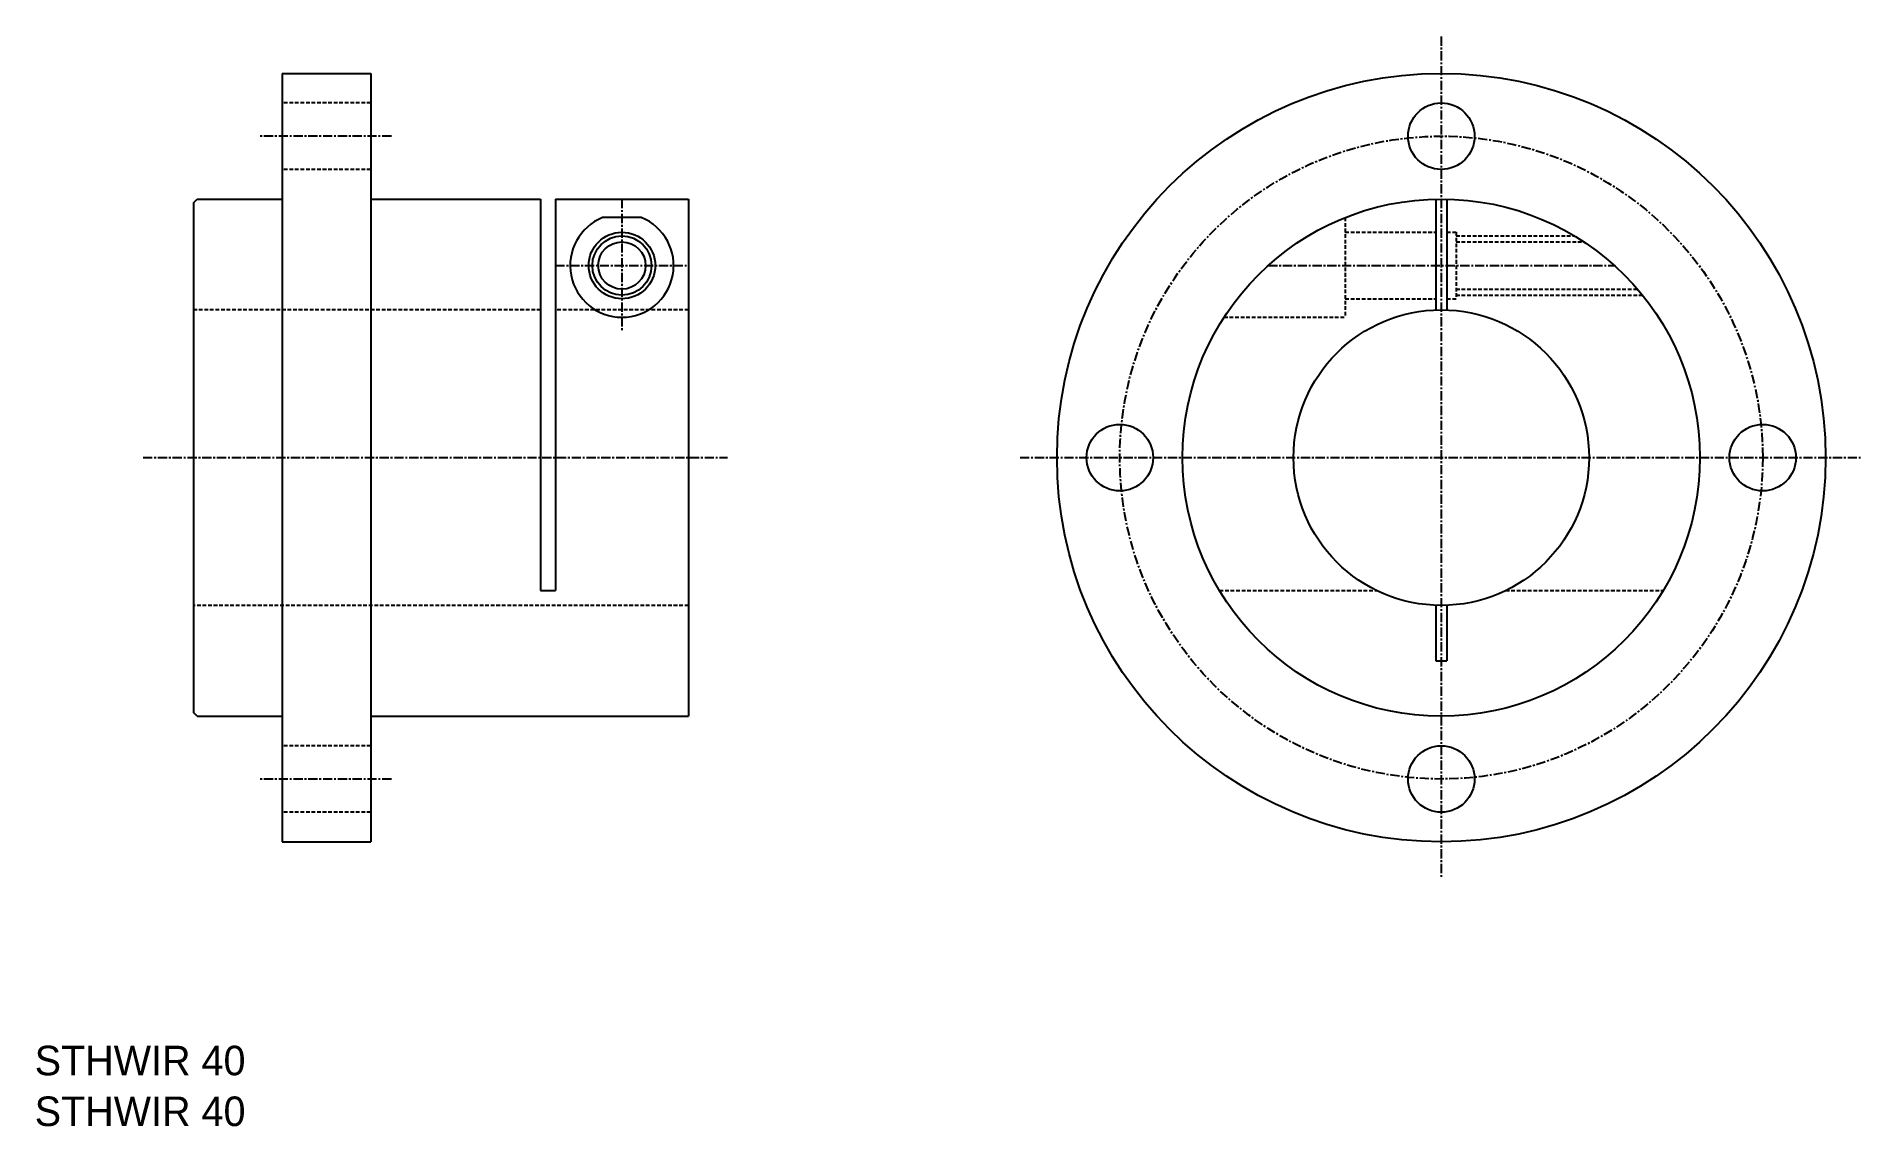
# Model space of a CAD drawing. Extents: x 612 to 860, y -526 to -378.
import ezdxf

# ---------------------------------------------------------------- set-up
doc = ezdxf.new("R2010")
doc.units = 0
doc.linetypes.add('CENTER', pattern=[2, 1.25, -0.25, 0.25, -0.25])
doc.linetypes.add('DASHED', pattern=[0.75, 0.5, -0.25])
doc.layers.get('0').update_dxf_attribs({"linetype": 'CONTINUOUS'})
doc.layers.add('CENTER', color=1, linetype='CENTER')

msp = doc.modelspace()

# ---------------------------------------------------------------- linework, layer by layer
at = {"color": 7, "linetype": 'CONTINUOUS'}
for p, q in [((645.7, -383.33), (645.7, -487.33)), ((645.7, -383.33), (657.7, -383.33)), ((657.7, -383.33), (657.7, -487.33)), ((633.7, -400.83), (634.2, -400.33)), ((633.7, -400.83), (633.7, -469.83)), ((634.2, -400.33), (645.7, -400.33)), ((657.7, -400.33), (680.7, -400.33)), ((680.7, -400.33), (680.7, -453.33)), ((682.7, -400.33), (682.7, -453.33)), ((682.7, -400.33), (700.7, -400.33)), ((700.7, -400.33), (700.7, -470.33)), ((801.83, -400.34), (801.83, -415.35)), ((803.33, -400.34), (803.33, -415.35)), ((694.31, -402.84), (689.09, -402.84)), ((680.7, -453.33), (682.7, -453.33)), ((801.83, -455.3), (801.83, -462.83)), ((803.33, -455.3), (803.33, -462.83)), ((801.83, -462.83), (803.33, -462.83)), ((634.2, -470.33), (633.7, -469.83)), ((634.2, -470.33), (645.7, -470.33)), ((657.7, -470.33), (700.7, -470.33)), ((645.7, -487.33), (657.7, -487.33))]:
    msp.add_line(p, q, dxfattribs=at)
at = {"color": 3, "linetype": 'DASHED'}
for p, q in [((657.7, -387.33), (645.7, -387.33)), ((657.7, -396.33), (645.7, -396.33)), ((789.58, -402.84), (789.58, -416.33)), ((789.58, -404.83), (801.83, -404.83)), ((803.33, -404.83), (804.58, -404.83)), ((804.58, -404.83), (804.58, -413.83)), ((804.58, -405.33), (820.61, -405.33)), ((804.58, -406.13), (821.88, -406.13)), ((804.58, -412.53), (829.14, -412.53)), ((789.58, -413.83), (801.83, -413.83)), ((803.33, -413.83), (804.58, -413.83)), ((804.58, -413.33), (829.8, -413.33)), ((680.7, -415.33), (633.7, -415.33)), ((700.7, -415.33), (682.7, -415.33)), ((773.19, -416.33), (789.58, -416.33)), ((772.57, -453.33), (793.87, -453.33)), ((811.3, -453.33), (832.6, -453.33)), ((700.7, -455.33), (633.7, -455.33)), ((657.7, -474.33), (645.7, -474.33)), ((657.7, -483.33), (645.7, -483.33))]:
    msp.add_line(p, q, dxfattribs=at)
at = {"color": 7, "linetype": 'CONTINUOUS'}
for centre, radius in [((802.58, -435.33), 52), ((802.58, -391.83), 4.5), ((802.58, -435.33), 35), ((691.7, -409.33), 4.5), ((691.7, -409.33), 3.2), ((802.58, -435.33), 20), ((759.08, -435.33), 4.5), ((846.08, -435.33), 4.5), ((802.58, -478.83), 4.5)]:
    msp.add_circle(centre, radius, dxfattribs=at)
at = {"color": 3, "linetype": 'CONTINUOUS'}
msp.add_circle((691.7, -409.33), 4, dxfattribs=at)
at = {"color": 7, "linetype": 'CONTINUOUS'}
msp.add_arc((691.7, -409.33), 7, 111.8715, 68.1285, dxfattribs=at)
at = {"layer": 'CENTER', "color": 1, "linetype": 'CENTER'}
for p, q in [((802.58, -378.33), (802.58, -492.33)), ((660.5, -391.83), (642.55, -391.83)), ((691.7, -400.33), (691.7, -418.33)), ((682.7, -409.33), (700.7, -409.33)), ((779.15, -409.33), (826.01, -409.33)), ((626.9, -435.33), (705.99, -435.33)), ((745.58, -435.33), (859.58, -435.33)), ((660.5, -478.83), (642.55, -478.83))]:
    msp.add_line(p, q, dxfattribs=at)
msp.add_circle((802.58, -435.33), 43.5, dxfattribs=at)

# ---------------------------------------------------------------- texts
at = {"color": 7, "linetype": 'CONTINUOUS'}
for p in [(612.23, -518.93), (612.23, -525.8)]:
    msp.add_text('STHWIR 40', height=4, dxfattribs=at).set_placement(p)

doc.saveas('drawing.dxf')
